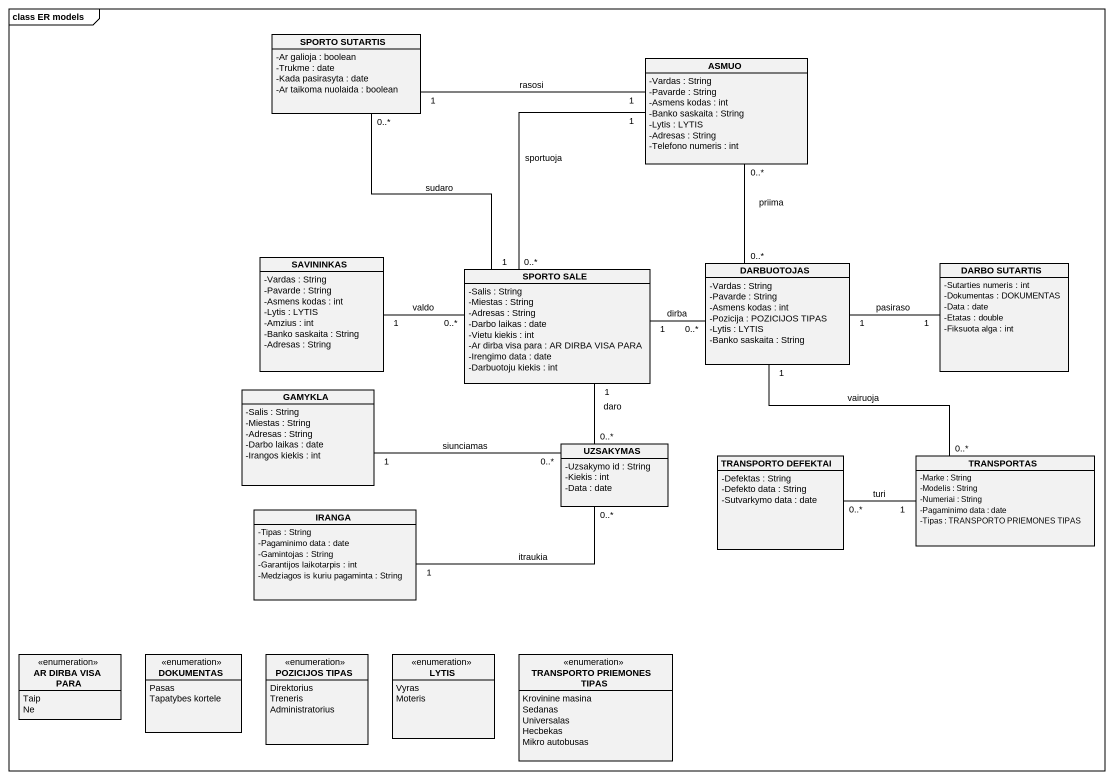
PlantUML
@startuml
mainframe class ER models
hide circle
hide empty members
skinparam classAttributeIconSize 0
class "SPORTO SUTARTIS" as SPORTO_SUTARTIS {
  -Ar galioja : boolean
  -Trukme : date
  -Kada pasirasyta : date
  -Ar taikoma nuolaida : boolean
}
class ASMUO {
  -Vardas : String
  -Pavarde : String
  -Asmens kodas : int
  -Banko saskaita : String
  -Lytis : LYTIS
  -Adresas : String
  -Telefono numeris : int
}
class SAVININKAS {
  -Vardas : String
  -Pavarde : String
  -Asmens kodas : int
  -Lytis : LYTIS
  -Amzius : int
  -Banko saskaita : String
  -Adresas : String
}
class "SPORTO SALE" as SPORTO_SALE {
  -Salis : String
  -Miestas : String
  -Adresas : String
  -Darbo laikas : date
  -Vietu kiekis : int
  -Ar dirba visa para : AR DIRBA VISA PARA
  -Irengimo data : date
  -Darbuotoju kiekis : int
}
class DARBUOTOJAS {
  -Vardas : String
  -Pavarde : String
  -Asmens kodas : int
  -Pozicija : POZICIJOS TIPAS
  -Lytis : LYTIS
  -Banko saskaita : String
}
class "DARBO SUTARTIS" as DARBO_SUTARTIS {
  -Sutarties numeris : int
  -Dokumentas : DOKUMENTAS
  -Data : date
  -Etatas : double
  -Fiksuota alga : int
}
class GAMYKLA {
  -Salis : String
  -Miestas : String
  -Adresas : String
  -Darbo laikas : date
  -Irangos kiekis : int
}
class UZSAKYMAS {
  -Uzsakymo id : String
  -Kiekis : int
  -Data : date
}
class "TRANSPORTO DEFEKTAI" as TRANSPORTO_DEFEKTAI {
  -Defektas : String
  -Defekto data : String
  -Sutvarkymo data : date
}
class TRANSPORTAS {
  -Marke : String
  -Modelis : String
  -Numeriai : String
  -Pagaminimo data : date
  -Tipas : TRANSPORTO PRIEMONES TIPAS
}
class IRANGA {
  -Tipas : String
  -Pagaminimo data : date
  -Gamintojas : String
  -Garantijos laikotarpis : int
  -Medziagos is kuriu pagaminta : String
}
enum "AR DIRBA VISA PARA" as AR_DIRBA_VISA_PARA {
  Taip
  Ne
}
enum DOKUMENTAS {
  Pasas
  Tapatybes kortele
}
enum "POZICIJOS TIPAS" as POZICIJOS_TIPAS {
  Direktorius
  Treneris
  Administratorius
}
enum LYTIS {
  Vyras
  Moteris
}
enum "TRANSPORTO PRIEMONES TIPAS" as TRANSPORTO_PRIEMONES_TIPAS {
  Krovinine masina
  Sedanas
  Universalas
  Hecbekas
  Mikro autobusas
}
ASMUO "1" -left- "1" SPORTO_SUTARTIS : rasosi
ASMUO "1" -- "0..*" SPORTO_SALE : sportuoja
SAVININKAS "1" -right- "0..*" SPORTO_SALE : valdo
SPORTO_SALE "1" -up- "0..*" SPORTO_SUTARTIS : sudaro
SPORTO_SALE "1" -right- "0..*" DARBUOTOJAS : dirba
SPORTO_SALE "1" -- "0..*" UZSAKYMAS : daro
DARBUOTOJAS "0..*" -up- "0..*" ASMUO : priima
DARBUOTOJAS "1" -right- "1" DARBO_SUTARTIS : pasiraso
DARBUOTOJAS "1" -- "0..*" TRANSPORTAS : vairuoja
UZSAKYMAS "0..*" -left- "1" GAMYKLA : siunciamas
UZSAKYMAS "0..*" -left- "1" IRANGA : itraukia
TRANSPORTAS "1" -left- "0..*" TRANSPORTO_DEFEKTAI : turi
@enduml
